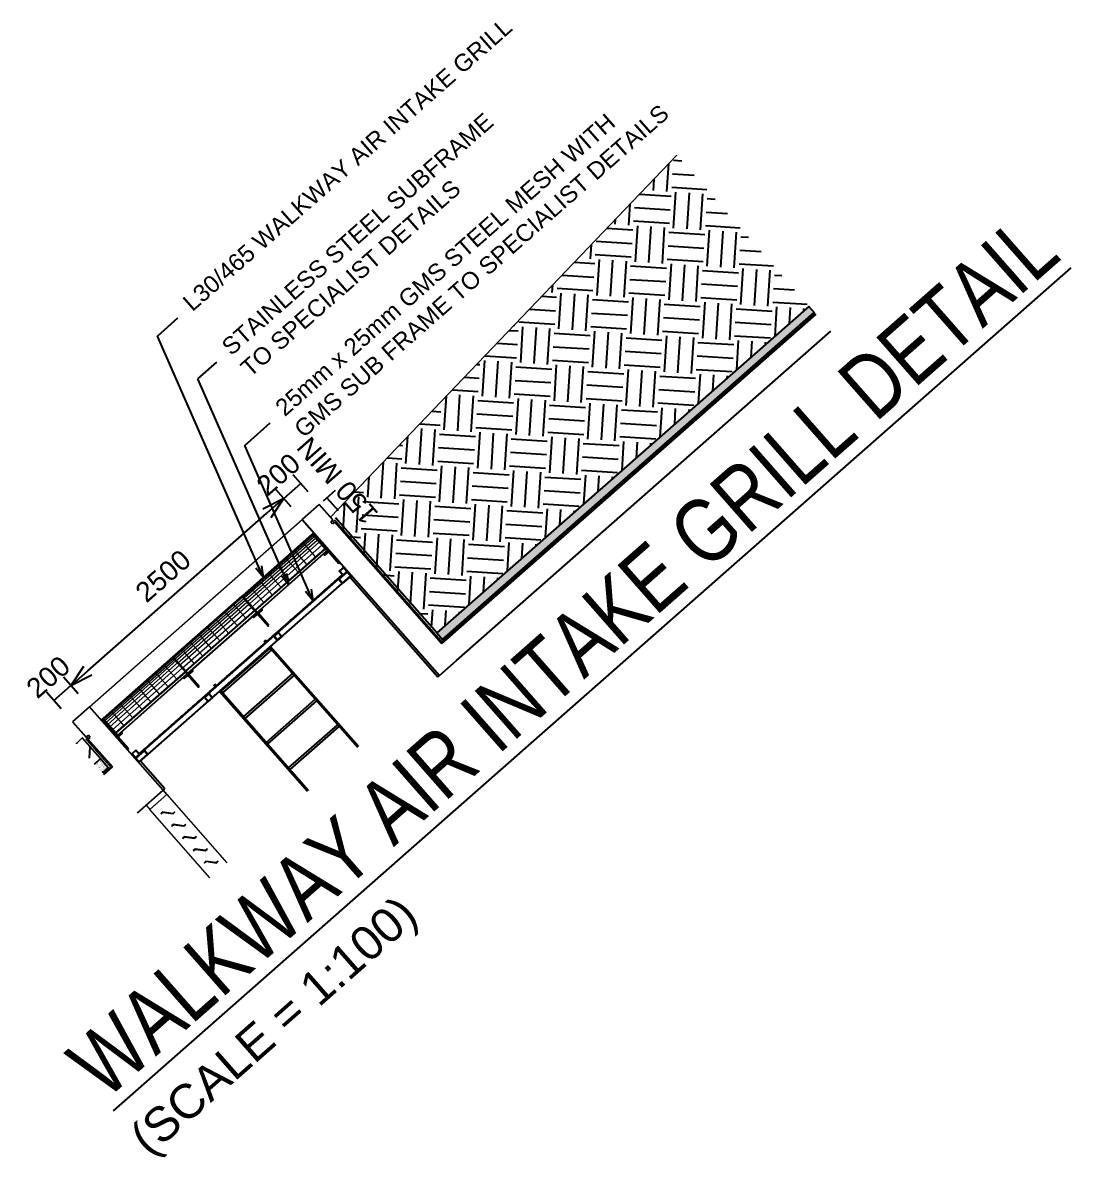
# Model space of a CAD drawing. Header units: millimetres. Extents: x 832728086 to 834530684, y 817551485 to 818349469.
# Drawn here: x 834502726 to 834511969, y 817830298 to 817840298 of the extents above; entities that cross this region are included whole.
import ezdxf

# ---------------------------------------------------------------- set-up
doc = ezdxf.new("R2010")
doc.units = ezdxf.units.MM
doc.header["$LTSCALE"] = 100
doc.linetypes.add('HIDDEN2', pattern=[4.7625, 3.175, -1.5875])
for name, color, linetype, lineweight in [('A-FLOR', 192, 'Continuous', 9), ('A-GLAZ', 151, 'Continuous', 9), ('DLN031__DIM 1-25 SCALE', 1, 'Continuous', 9), ('DLN318__Louvres', 2, 'Continuous', 9)]:
    doc.layers.add(name, color=color, linetype=linetype, lineweight=lineweight)
for name, color, linetype in [('DLN030_2', 1, 'Continuous'), ('DLN0401_', 7, 'Continuous'), ('DLN040__', 7, 'Continuous'), ('DLN060__', 7, 'Continuous'), ('DLN280__', 3, 'Continuous'), ('DLN290__', 3, 'Continuous'), ('DLN470__', 6, 'Continuous'), ('DLN980__', 1, 'Continuous'), ('METAL', 6, 'Continuous')]:
    doc.layers.add(name, color=color, linetype=linetype)
doc.styles.get("Standard").update_dxf_attribs({"font": 'swiss.ttf'})
doc.styles.add('Swis721tBT', font='swissl.ttf')
doc.dimstyles.new('INTDIM', dxfattribs={"dimtxt": 200, "dimasz": 125, "dimexe": 100, "dimexo": 150, "dimgap": 80, "dimtad": 1, "dimdec": 0, "dimzin": 9, "dimdsep": 46, "dimtxsty": 'Swis721tBT', "dimblk": 'OPEN30', "dimcen": -125, "dimclrd": 256, "dimclre": 256, "dimclrt": 2, "dimaunit": 1, "dimadec": 1, "dimazin": 0, "dimtfac": 0.444444, "dimtdec": 0, "dimtix": 1, "dimtmove": 2, "dimatfit": 3, "dimldrblk": 'OPEN30', "dimfxl": 0, "dimtolj": 1, "dimlwd": -1, "dimlwe": -1, "dimarcsym": 0})
doc.dimstyles.new('INTDIM350', dxfattribs={"dimtxt": 350, "dimasz": 200, "dimexe": 100, "dimexo": 150, "dimgap": 100, "dimtad": 1, "dimdec": 0, "dimzin": 9, "dimdsep": 46, "dimtxsty": 'Swis721tBT', "dimblk": 'OPEN30', "dimcen": -125, "dimclrd": 256, "dimclre": 256, "dimclrt": 2, "dimaunit": 1, "dimadec": 1, "dimazin": 0, "dimtfac": 0.444444, "dimtdec": 0, "dimtix": 1, "dimtmove": 2, "dimatfit": 3, "dimldrblk": 'OPEN30', "dimfxl": 0, "dimtolj": 1, "dimlwd": -1, "dimlwe": -1, "dimarcsym": 0})
pattern_1 = [(356.3502, (834495084.73, 817843834.88), (337.0675, 296.6446), [317.5, -317.5]), (356.3502, (834495092.3, 817843953.7), (337.0675, 296.6446), [317.5, -317.5]), (356.3502, (834495099.9, 817844072.53), (337.0675, 296.6446), [317.5, -317.5]), (86.3502, (834495142.02, 817844109.6), (-296.6446, 337.0675), [317.5, -317.5]), (86.3502, (834495260.85, 817844102.03), (-296.6446, 337.0675), [317.5, -317.5]), (86.3502, (834495379.67, 817844094.45), (-296.6446, 337.0675), [317.5, -317.5])]

# ---------------------------------------------------------------- blocks, each defined once
blk = doc.blocks.new('_Open30')
at = {"color": 0, "linetype": 'ByBlock', "lineweight": -2}
for p, q in [((-1, 0.268), (0, 0)), ((0, 0), (-1, -0.268)), ((0, 0), (-1, 0))]:
    blk.add_line(p, q, dxfattribs=at)
blk = doc.blocks.new('*D98')
at = {"layer": 'Defpoints', "color": 0}
for p in [(834503151, 817834455), (834503315, 817834269), (834503165, 817834137)]:
    blk.add_point(p, dxfattribs=at)
at = {"layer": 'DLN030_2', "linetype": 'Continuous'}
for p, q in [((834503216, 817834381), (834503085, 817834530)), ((834503001, 817834323), (834503151, 817834455)), ((834503066, 817834249), (834502935, 817834398))]:
    blk.add_line(p, q, dxfattribs=at)
at = {"layer": 'DLN030_2', "color": 2, "insert": (834502951, 817834531), "char_height": 175, "attachment_point": 5, "rotation": 41.3502, "style": 'Swis721tBT'}
blk.add_mtext('\\A1;200', dxfattribs=at)
blk = doc.blocks.new('*D96')
at = {"layer": 'Defpoints', "color": 0}
for p in [(834505027, 817836106), (834505191, 817835920), (834503314, 817834268)]:
    blk.add_point(p, dxfattribs=at)
at = {"layer": 'DLN030_2', "linetype": 'Continuous'}
for p, q in [((834505092, 817836032), (834504961, 817836181)), ((834503301, 817834586), (834504877, 817835974)), ((834503215, 817834381), (834503085, 817834529))]:
    blk.add_line(p, q, dxfattribs=at)
at = {"layer": 'DLN030_2', "xscale": 200, "yscale": 200, "zscale": 200}
for p, rotation in [((834505027, 817836106), 41.35019658700591), ((834503151, 817834454), 221.3501965870059)]:
    blk.add_blockref('_Open30', p, dxfattribs=dict(at, rotation=rotation))
at = {"layer": 'DLN030_2', "color": 2, "insert": (834503964, 817835422), "char_height": 175, "attachment_point": 5, "rotation": 41.3502, "style": 'Swis721tBT'}
blk.add_mtext('\\A1;2500', dxfattribs=at)
blk = doc.blocks.new('*D99')
at = {"layer": 'Defpoints', "color": 0}
for p in [(834505177, 817836237), (834505340, 817836051), (834505190, 817835919)]:
    blk.add_point(p, dxfattribs=at)
at = {"layer": 'DLN030_2', "linetype": 'Continuous'}
for p, q in [((834505027, 817836105), (834505177, 817836237)), ((834505241, 817836164), (834505111, 817836312)), ((834505091, 817836032), (834504961, 817836180))]:
    blk.add_line(p, q, dxfattribs=at)
at = {"layer": 'DLN030_2', "color": 2, "insert": (834504980, 817836317), "char_height": 175, "attachment_point": 5, "rotation": 41.3502, "style": 'Swis721tBT'}
blk.add_mtext('\\A1;200', dxfattribs=at)
blk = doc.blocks.new('*D97')
at = {"layer": 'Defpoints', "color": 0}
for p in [(834505265, 817835985), (834505439, 817835939), (834505507, 817835998)]:
    blk.add_point(p, dxfattribs=at)
at = {"layer": 'DLN030_2', "linetype": 'Continuous'}
for p, q in [((834505378, 817836084), (834505483, 817836177)), ((834505408, 817836111), (834505507, 817835998)), ((834505552, 817836038), (834505582, 817836064))]:
    blk.add_line(p, q, dxfattribs=at)
at = {"layer": 'DLN030_2', "color": 2, "insert": (834505501, 817836261), "char_height": 175, "attachment_point": 5, "rotation": 131.3502, "style": 'Swis721tBT'}
blk.add_mtext('\\A1;150 MIN', dxfattribs=at)

msp = doc.modelspace()

# ---------------------------------------------------------------- hatches: boundary and pattern name
at = {"layer": 'DLN060__'}
h = msp.add_hatch(dxfattribs=at)
h.set_pattern_fill('AR-SAND', color=8, scale=0.5, angle=45.32791882)
h.set_pattern_definition([(148.8502, (834495051.7, 817843872.419), (-22.500045, -9.654081), [0, -19.304, 0, -21.59, 0, -20.6375]), (118.8502, (834495051.7, 817843872.42), (-41.5644, 7.885054), [0, -10.414, 0, -17.399, 0, -6.6675]), (78.8502, (834495057.387, 817843857.87), (-14.465652, 36.80927), [0, -6.35, 0, -22.86, 0, -29.845]), (68.8502, (834495057.387, 817843857.87), (-24.28081, 31.499715), [0, -3.175, 0, -14.986, 0, -17.145])])
edge = h.paths.add_edge_path()
edge.add_line((834509709.4704, 817837736.4468), (834509656.9424, 817837796.7645))
edge.add_line((834509656.9424, 817837796.7645), (834506375.5023, 817834920.4829))
edge.add_line((834506375.5023, 817834920.4829), (834506427.5293, 817834861.3664))
edge.add_line((834506427.5293, 817834861.3664), (834509702.9132, 817837743.9763))
h = msp.add_hatch(dxfattribs=at)
h.set_pattern_fill('AR-SAND', color=8, scale=0.5, angle=45.32791882)
h.set_pattern_definition([(148.8502, (834495084.732, 817843834.884), (-22.500045, -9.65408), [0, -19.304, 0, -21.59, 0, -20.6375]), (118.8502, (834495084.732, 817843834.884), (-41.5644, 7.885054), [0, -10.414, 0, -17.399, 0, -6.6675]), (78.8502, (834495090.42, 817843820.335), (-14.46565, 36.80927), [0, -6.35, 0, -22.86, 0, -29.845]), (68.8502, (834495090.42, 817843820.335), (-24.28081, 31.499715), [0, -3.175, 0, -14.986, 0, -17.145])])
h.paths.add_polyline_path([(834503411.3005, 817833811.4059), (834503359.9225, 817833763.8301), (834503427.7849, 817833686.7204), (834503480.3328, 817833732.9666)])
at = {"layer": 'DLN280__'}
h = msp.add_hatch(dxfattribs=at)
h.set_pattern_fill('FP_6', color=256, angle=41.35019583, style=0, pattern_type=2)
h.set_pattern_definition([(41.35, (834502771.45, 817835513.57), (-268.33, 305.22), [0.009, -0.152, 0.009, -0.152, -0.86]), (41.35, (834502771.45, 817835513.57), (-268.33, 305.22), [-0.322, 0.009, -0.314, 0.009, -0.152, -0.376]), (41.35, (834502771.45, 817835513.57), (-268.33, 305.22), [-0.806, 0.009, -0.099, 0.009, -0.26]), (131.354196, (834502637.26678, 817835666.16262), (-795.9474707144, 904.1876403869), [58.072, -997.786, -6687.102]), (131.354196, (834502637.26678, 817835666.16262), (-795.9474707144, 904.1876403869), [-1055.858, 58.072, -997.786, -5631.244]), (131.354196, (834502637.26678, 817835666.16262), (-795.9474707144, 904.1876403869), [-2111.716, 58.072, -2053.644, -3519.527]), (131.354196, (834502637.26678, 817835666.16262), (-795.9474707144, 904.1876403869), [-4223.433, 58.072, -997.786, -2463.669]), (131.354196, (834502637.26678, 817835666.16262), (-795.9474707144, 904.1876403869), [-5279.291, 58.072, -645.833, -1759.764]), (131.354196, (834502637.26678, 817835666.16262), (-795.9474707144, 904.1876403869), [-5983.196, 58.072, -1701.691]), (311.3461958, (834502100.30294, 817836276.337736), (1064.2919702939, -1209.3961501233), [58.072, -997.786, -6687.102]), (311.3461958, (834502100.30294, 817836276.337736), (1064.2919702939, -1209.3961501233), [-1055.858, 58.072, -997.786, -5631.244]), (311.3461958, (834502100.30294, 817836276.337736), (1064.2919702939, -1209.3961501233), [-2111.716, 58.072, -2053.644, -3519.527]), (311.3461958, (834502100.30294, 817836276.337736), (1064.2919702939, -1209.3961501233), [-4223.433, 58.072, -997.786, -2463.669]), (311.3461958, (834502100.30294, 817836276.337736), (1064.2919702939, -1209.3961501233), [-5279.291, 58.072, -645.833, -1759.764]), (311.3461958, (834502100.30294, 817836276.337736), (1064.2919702939, -1209.3961501233), [-5983.196, 58.072, -1701.691])])
h.paths.add_polyline_path([(834503466.5159, 817833794.0759), (834503466.3968, 817833793.9711), (834503251.8016, 817834038.0487)], flags=0)
at = {"layer": 'DLN980__'}
h = msp.add_hatch(dxfattribs=at)
h.set_pattern_fill('EARTH', color=8, scale=50, angle=-69.67208118)
h.set_pattern_definition(pattern_1)
h.paths.add_polyline_path([(834506375.5023, 817834920.4829), (834505439.4326, 817835938.6976), (834508491.6453, 817839129.308), (834509656.9424, 817837796.7645)])
h = msp.add_hatch(dxfattribs=at)
h.set_pattern_fill('EARTH', color=8, scale=50, angle=-69.67208118)
h.set_pattern_definition(pattern_1)
h.paths.add_polyline_path([(834503249.2852, 817833995.4985), (834503249.3764, 817833995.3949), (834503199.7503, 817833945.8285), (834503359.9225, 817833763.8301), (834503411.3005, 817833811.4059)])

# ---------------------------------------------------------------- linework, layer by layer
at = {"layer": 'A-FLOR', "lineweight": 25}
for p, q in [((834509716.1264, 817837728.9626), (834506418.2087, 817834826.548)), ((834503466.5132, 817833794.0785), (834503516.0627, 817833737.7771))]:
    msp.add_line(p, q, dxfattribs=at)
at = {"layer": 'A-GLAZ', "color": 1}
for p, q in [((834505460.2479, 817835915.0462), (834505460.5747, 817835915.3338)), ((834503284.8319, 817834000.5171), (834503284.5051, 817834000.2295)), ((834503963.5006, 817833532.0961), (834503813.3634, 817833399.9641)), ((834503963.5006, 817833532.0961), (834503813.3634, 817833399.9641)), ((834503963.8273, 817833532.3836), (834503963.5006, 817833532.0961)), ((834503996.5335, 817833494.5618), (834503963.5006, 817833532.0961)), ((834503996.8603, 817833494.8494), (834503963.8273, 817833532.3836)), ((834503846.3964, 817833362.4299), (834503996.5335, 817833494.5618)), ((834503996.8553, 817833494.8449), (834504525.3906, 817832894.2877)), ((834503813.3634, 817833399.9641), (834503846.3964, 817833362.4299)), ((834504375.2535, 817832762.1558), (834503846.7181, 817833362.713)), ((834503959.3242, 817833342.8759), (834503942.9181, 817833328.4373)), ((834503942.9181, 817833328.4373), (834503946.2214, 817833324.6839)), ((834503946.2214, 817833324.6839), (834503960.8751, 817833337.5802)), ((834503959.3242, 817833342.8759), (834503959.646, 817833343.1591)), ((834504049.5792, 817833329.059), (834503959.3242, 817833342.8759)), ((834503959.646, 817833343.1591), (834504049.901, 817833329.3421)), ((834503960.8751, 817833337.5802), (834504051.1301, 817833323.7633)), ((834504064.2329, 817833341.9553), (834504049.5792, 817833329.059)), ((834504051.1301, 817833323.7633), (834504067.5362, 817833338.2019)), ((834504064.5546, 817833342.2385), (834504064.2329, 817833341.9553)), ((834504067.5362, 817833338.2019), (834504064.2329, 817833341.9553)), ((834504064.5546, 817833342.2385), (834504067.8579, 817833338.485)), ((834504067.8579, 817833338.485), (834504067.5362, 817833338.2019)), ((834504054.8839, 817833234.2946), (834504038.4778, 817833219.856)), ((834504041.7811, 817833216.1026), (834504056.4348, 817833228.9989)), ((834504054.8839, 817833234.2946), (834504055.2056, 817833234.5777)), ((834504145.1389, 817833220.4777), (834504054.8839, 817833234.2946)), ((834504055.2056, 817833234.5777), (834504145.4606, 817833220.7608)), ((834504056.4348, 817833228.9989), (834504146.6898, 817833215.182)), ((834504159.7926, 817833233.374), (834504145.1389, 817833220.4777)), ((834504146.6898, 817833215.182), (834504163.0959, 817833229.6206)), ((834504160.1143, 817833233.6571), (834504159.7926, 817833233.374)), ((834504163.0959, 817833229.6206), (834504159.7926, 817833233.374)), ((834504160.1143, 817833233.6571), (834504163.4176, 817833229.9037)), ((834504163.4176, 817833229.9037), (834504163.0959, 817833229.6206)), ((834504038.4778, 817833219.856), (834504041.7811, 817833216.1026)), ((834504150.4436, 817833125.7133), (834504134.0375, 817833111.2747)), ((834504134.0375, 817833111.2747), (834504137.3408, 817833107.5213)), ((834504137.3408, 817833107.5213), (834504151.9945, 817833120.4176)), ((834504150.4436, 817833125.7133), (834504150.7653, 817833125.9964)), ((834504240.6986, 817833111.8963), (834504150.4436, 817833125.7133)), ((834504150.7653, 817833125.9964), (834504241.0203, 817833112.1795)), ((834504151.9945, 817833120.4176), (834504242.2495, 817833106.6007)), ((834504255.3523, 817833124.7927), (834504240.6986, 817833111.8963)), ((834504242.2495, 817833106.6007), (834504258.6556, 817833121.0392)), ((834504255.674, 817833125.0758), (834504255.3523, 817833124.7927)), ((834504258.6556, 817833121.0392), (834504255.3523, 817833124.7927)), ((834504255.674, 817833125.0758), (834504258.9773, 817833121.3224)), ((834504258.9773, 817833121.3224), (834504258.6556, 817833121.0392)), ((834504246.0033, 817833017.132), (834504229.5972, 817833002.6934)), ((834504229.5972, 817833002.6934), (834504232.9005, 817832998.94)), ((834504232.9005, 817832998.94), (834504247.5542, 817833011.8363)), ((834504246.0033, 817833017.132), (834504246.325, 817833017.4151)), ((834504336.2583, 817833003.315), (834504246.0033, 817833017.132)), ((834504246.325, 817833017.4151), (834504336.58, 817833003.5982)), ((834504247.5542, 817833011.8363), (834504337.8092, 817832998.0194)), ((834504350.912, 817833016.2114), (834504336.2583, 817833003.315)), ((834504337.8092, 817832998.0194), (834504354.2153, 817833012.4579)), ((834504351.2337, 817833016.4945), (834504350.912, 817833016.2114)), ((834504354.2153, 817833012.4579), (834504350.912, 817833016.2114)), ((834504351.2337, 817833016.4945), (834504354.537, 817833012.7411)), ((834504354.537, 817833012.7411), (834504354.2153, 817833012.4579)), ((834504341.563, 817832908.5507), (834504325.1569, 817832894.1121)), ((834504325.1569, 817832894.1121), (834504328.4602, 817832890.3587)), ((834504328.4602, 817832890.3587), (834504343.1139, 817832903.255)), ((834504341.563, 817832908.5507), (834504341.8847, 817832908.8338)), ((834504431.818, 817832894.7337), (834504341.563, 817832908.5507)), ((834504341.8847, 817832908.8338), (834504432.1397, 817832895.0169)), ((834504343.1139, 817832903.255), (834504433.3689, 817832889.438)), ((834504446.4716, 817832907.63), (834504431.818, 817832894.7337)), ((834504433.3689, 817832889.438), (834504449.7749, 817832903.8766)), ((834504446.7934, 817832907.9132), (834504446.4716, 817832907.63)), ((834504449.7749, 817832903.8766), (834504446.4716, 817832907.63)), ((834504446.7934, 817832907.9132), (834504450.0967, 817832904.1598)), ((834504450.0967, 817832904.1598), (834504449.7749, 817832903.8766))]:
    msp.add_line(p, q, dxfattribs=at)
at = {"layer": 'DLN031__DIM 1-25 SCALE'}
for p, q in [((834503315.068, 817834268.8886), (834505190.1982, 817835919.1666)), ((834504672.5981, 817835241.1123), (834505285.5495, 817835780.5499)), ((834504682.2228, 817835230.1765), (834505295.1742, 817835769.6141)), ((834504694.6155, 817835216.0951), (834505307.5669, 817835755.5327)), ((834504710.0375, 817835198.5715), (834505322.9889, 817835738.0091)), ((834504727.1115, 817835179.1709), (834505340.0629, 817835718.6085)), ((834504750.5195, 817835152.5732), (834505363.4709, 817835692.0108)), ((834505118.5402, 817835648.9543), (834505231.3157, 817835520.8114)), ((834505194.5473, 817835715.8468), (834505307.3228, 817835587.7039)), ((834505042.5325, 817835582.0624), (834505155.3087, 817835453.9188)), ((834505323.8232, 817835568.9551), (834505323.8414, 817835568.9344)), ((834504890.5177, 817835448.278), (834505003.2946, 817835320.1336)), ((834504966.5251, 817835515.1702), (834505079.3016, 817835387.0262)), ((834505171.8083, 817835435.1708), (834505171.8266, 817835435.15)), ((834505247.8157, 817835502.0629), (834505247.8343, 817835502.0419)), ((834504814.5103, 817835381.3858), (834504927.2875, 817835253.241)), ((834505095.8008, 817835368.2786), (834505095.8192, 817835368.2578)), ((834504051.8773, 817834694.8369), (834504664.8287, 817835234.2746)), ((834504738.5029, 817835314.4936), (834504851.2805, 817835186.3484)), ((834504943.786, 817835234.4944), (834504943.8044, 817835234.4734)), ((834505019.7934, 817835301.3865), (834505019.8118, 817835301.3656)), ((834504061.5019, 817834683.9011), (834504674.4533, 817835223.3387)), ((834504073.8946, 817834669.8198), (834504686.846, 817835209.2574)), ((834504089.3166, 817834652.2962), (834504702.2681, 817835191.7338)), ((834504106.3907, 817834632.8955), (834504719.3421, 817835172.3332)), ((834504129.7986, 817834606.2979), (834504742.75, 817835145.7355)), ((834504581.1938, 817835176.0499), (834504693.9712, 817835047.9045)), ((834504867.7785, 817835167.6022), (834504867.797, 817835167.5812)), ((834504429.179, 817835042.2655), (834504541.9557, 817834914.1209)), ((834504505.1864, 817835109.1577), (834504617.9634, 817834981.0127)), ((834504710.4692, 817835029.1583), (834504710.4877, 817835029.1373)), ((834504353.1716, 817834975.3733), (834504465.9479, 817834847.2291)), ((834504634.4619, 817834962.266), (834504634.4803, 817834962.2451)), ((834504201.1571, 817834841.5885), (834504313.9325, 817834713.4455)), ((834504277.1642, 817834908.4811), (834504389.9402, 817834780.3373)), ((834504482.4472, 817834828.4815), (834504482.4655, 817834828.4607)), ((834504558.4545, 817834895.3738), (834504558.4729, 817834895.3529)), ((834504862.1873, 817834855.5029), (834504853.1791, 817834847.575)), ((834504125.1494, 817834774.6967), (834504237.9247, 817834646.5536)), ((834504406.4399, 817834761.5892), (834504406.4581, 817834761.5685)), ((834503433.911, 817834166.393), (834504046.8624, 817834705.8306)), ((834503441.5367, 817834157.7286), (834504054.4881, 817834697.1663)), ((834503451.1613, 817834146.7928), (834504064.1128, 817834686.2305)), ((834503463.554, 817834132.7115), (834504076.5054, 817834672.1491)), ((834503478.9761, 817834115.1879), (834504091.9275, 817834654.6255)), ((834503496.0501, 817834095.7873), (834504109.0015, 817834635.2249)), ((834503970.8532, 817834638.9416), (834504083.6306, 817834510.7962)), ((834504254.4252, 817834627.8047), (834504254.4433, 817834627.7841)), ((834504330.4325, 817834694.697), (834504330.451, 817834694.6759)), ((834503519.458, 817834069.1896), (834504132.4094, 817834608.6272)), ((834503894.8458, 817834572.0494), (834504007.6229, 817834443.9044)), ((834503742.831, 817834438.265), (834503855.6074, 817834310.1208)), ((834503818.8384, 817834505.1572), (834503931.6151, 817834377.0126)), ((834504420.7841, 817834467.0352), (834504411.7759, 817834459.1073)), ((834503666.8236, 817834371.3728), (834503779.599, 817834243.2285)), ((834503948.1316, 817834358.2454), (834503948.1323, 817834358.2446)), ((834503504.6744, 817834228.6694), (834503617.4498, 817834100.5264)), ((834503583.3097, 817834297.8736), (834503696.085, 817834169.7306)), ((834503872.1239, 817834291.3536), (834503872.1249, 817834291.3524))]:
    msp.add_line(p, q, dxfattribs=at)
for points in [[(834505439.4326, 817835938.6976), (834508491.6453, 817839129.308)], [(834505401.9355, 817835671.0084), (834505289.16, 817835799.1514), (834505281.6531, 817835792.5449), (834505394.4286, 817835664.4018)], [(834503541.8076, 817834033.9563), (834503429.0322, 817834162.0994), (834503421.5253, 817834155.4928), (834503534.3008, 817834027.3497)], [(834503199.7503, 817833945.8285), (834503249.2852, 817833995.4985)]]:
    msp.add_lwpolyline(points, dxfattribs=at)
at = {"layer": 'DLN280__'}
for p, q in [((834506418.2087, 817834826.548), (834509716.1264, 817837728.9626)), ((834506550.3475, 817834676.4014), (834509848.2652, 817837578.8161)), ((834505340.3337, 817836051.3004), (834505190.1982, 817835919.1666)), ((834505460.2544, 817835915.0385), (834505340.3337, 817836051.3004)), ((834505190.1982, 817835919.1666), (834506400.2185, 817834544.2606)), ((834505460.2544, 817835915.0385), (834505441.4873, 817835898.522)), ((834505458.0038, 817835879.7549), (834505441.4874, 817835898.5219)), ((834505476.7709, 817835896.2714), (834505458.0038, 817835879.7549)), ((834505460.2546, 817835915.0386), (834505460.2479, 817835915.0462)), ((834506418.2087, 817834826.548), (834505476.7709, 817835896.2714)), ((834506400.2183, 817834544.2604), (834506550.3555, 817834676.3923)), ((834503315.068, 817834268.8886), (834503164.9302, 817834136.7574)), ((834503963.5006, 817833532.0961), (834503315.068, 817834268.8886)), ((834503164.9302, 817834136.7574), (834503284.8319, 817834000.5171)), ((834503284.8385, 817834000.5095), (834503284.8319, 817834000.5171)), ((834503284.8387, 817834000.5097), (834503303.6058, 817834017.0262)), ((834503301.355, 817833981.7424), (834503516.0666, 817833737.7727)), ((834503516.0627, 817833737.7771), (834503301.355, 817833981.7424)), ((834503301.3552, 817833981.7425), (834503320.1223, 817833998.259)), ((834503499.5487, 817833756.5414), (834503301.3552, 817833981.7425)), ((834503320.1223, 817833998.259), (834503303.6059, 817834017.0261)), ((834503440.998, 817833671.7067), (834503516.0666, 817833737.7727)), ((834503499.5487, 817833756.5414), (834503516.0652, 817833737.7743)), ((834503738.2949, 817833333.8982), (834503963.8349, 817833532.3903))]:
    msp.add_line(p, q, dxfattribs=at)
at = {"layer": 'DLN290__', "color": 2}
for p, q in [((834505542.2573, 817835431.3422), (834503754.1945, 817833857.7136)), ((834503757.4978, 817833853.9602), (834505545.5606, 817835427.5887))]:
    msp.add_line(p, q, dxfattribs=at)
at = {"layer": 'DLN290__', "color": 1}
for points in [[(834504775.2732, 817835119.4556), (834504662.4984, 817835247.5992), (834505277.9186, 817835789.2207), (834505390.6935, 817835661.0771), (834504775.2732, 817835119.4556)], [(834504769.9791, 817835114.7965), (834504657.203, 817835242.9389), (834504050.6325, 817834709.1171), (834504163.4086, 817834580.9746), (834504769.9791, 817835114.7965)], [(834504159.6385, 817834577.6882), (834504046.8624, 817834705.8306), (834503433.911, 817834166.393), (834503546.6871, 817834038.2506), (834504159.6385, 817834577.6882)]]:
    msp.add_lwpolyline(points, dxfattribs=at)
at = {"layer": 'DLN290__', "color": 2}
for points in [[(834505407.1949, 817835642.3283), (834505390.6778, 817835661.0949), (834504775.2538, 817835119.4766), (834504791.771, 817835100.71), (834505407.1949, 817835642.3283)], [(834504179.9081, 817834562.224), (834504163.3922, 817834580.9917), (834504771.5014, 817835116.1742), (834504788.0173, 817835097.4065), (834504179.9081, 817834562.224)], [(834504977.53, 817834923.6936), (834504939.9959, 817834890.6604), (834504973.0211, 817834853.1361), (834505010.5552, 817834886.1693), (834504977.53, 817834923.6936)], [(834504176.1549, 817834558.9209), (834504159.6378, 817834577.6875), (834503546.6864, 817834038.2499), (834503563.2035, 817834019.4834), (834504176.1549, 817834558.9209)], [(834504365.6662, 817834385.2104), (834504328.1321, 817834352.1773), (834504361.1581, 817834314.6508), (834504398.6922, 817834347.684), (834504365.6662, 817834385.2104)]]:
    msp.add_lwpolyline(points, dxfattribs=at)
at = {"layer": 'DLN290__'}
for points in [[(834505513.3464, 817835529.2795), (834505420.854, 817835634.3755), (834505387.0732, 817835604.6458), (834505380.4666, 817835612.1527), (834505414.2474, 817835641.8824), (834505394.4284, 817835664.4021), (834505401.9352, 817835671.0087), (834505421.7543, 817835648.489), (834505421.7543, 817835648.489), (834505428.3609, 817835640.9821), (834505428.3609, 817835640.9821), (834505520.8532, 817835535.8861), (834505513.3464, 817835529.2795)], [(834504896.0451, 817834986.0106), (834504803.5528, 817835091.1066), (834504837.3336, 817835120.8362), (834504830.727, 817835128.3431), (834504794.6941, 817835096.6314), (834504784.7842, 817835107.8917), (834504781.7815, 817835105.2491), (834504791.6914, 817835093.9888), (834504755.6584, 817835062.2771), (834504762.265, 817835054.7703), (834504796.0459, 817835084.5), (834504888.5382, 817834979.404), (834504896.0451, 817834986.0106)], [(834504284.1833, 817834447.5239), (834504191.6909, 817834552.6199), (834504225.4718, 817834582.3496), (834504218.8652, 817834589.8564), (834504182.8323, 817834558.1448), (834504172.9224, 817834569.4051), (834504169.9196, 817834566.7624), (834504179.8295, 817834555.5022), (834504143.7966, 817834523.7905), (834504150.4032, 817834516.2836), (834504184.1841, 817834546.0133), (834504276.6764, 817834440.9173), (834504284.1833, 817834447.5239)], [(834503660.7253, 817833898.8342), (834503568.2329, 817834003.9302), (834503602.0138, 817834033.6598), (834503595.4072, 817834041.1667), (834503561.6263, 817834011.437), (834503541.8077, 817834033.9563), (834503534.3008, 817834027.3497), (834503554.1195, 817834004.8304), (834503554.1195, 817834004.8304), (834503560.7261, 817833997.3236), (834503560.7261, 817833997.3236), (834503653.2184, 817833892.2276), (834503660.7253, 817833898.8342)]]:
    msp.add_lwpolyline(points, dxfattribs=at)
at = {"layer": 'DLN290__', "color": 2}
for points in [[(834505427.7661, 817835323.936), (834505446.5332, 817835340.4526), (834505443.2299, 817835344.206), (834505424.4628, 817835327.6894)], [(834505465.3003, 817835356.9692), (834505484.0673, 817835373.4858), (834505480.764, 817835377.2392), (834505461.9969, 817835360.7226)], [(834505502.8344, 817835390.0024), (834505517.848, 817835403.2157), (834505514.5447, 817835406.9691), (834505499.531, 817835393.7558)], [(834505315.1638, 817835224.8365), (834505333.9309, 817835241.3531), (834505330.6276, 817835245.1065), (834505311.8605, 817835228.5899)], [(834505352.6979, 817835257.8697), (834505371.465, 817835274.3862), (834505368.1617, 817835278.1397), (834505349.3946, 817835261.6231)], [(834505390.232, 817835290.9028), (834505408.9991, 817835307.4194), (834505405.6958, 817835311.1728), (834505386.9287, 817835294.6562)], [(834505202.5615, 817835125.737), (834505221.3285, 817835142.2535), (834505218.0252, 817835146.007), (834505199.2582, 817835129.4904)], [(834505202.5615, 817835125.737), (834505221.3285, 817835142.2535), (834505218.0252, 817835146.007), (834505199.2582, 817835129.4904)], [(834505240.0956, 817835158.7701), (834505258.8627, 817835175.2867), (834505255.5593, 817835179.0401), (834505236.7923, 817835162.5235)], [(834505240.0956, 817835158.7701), (834505258.8627, 817835175.2867), (834505255.5593, 817835179.0401), (834505236.7923, 817835162.5235)], [(834505277.6297, 817835191.8033), (834505296.3968, 817835208.3199), (834505293.0934, 817835212.0733), (834505274.3264, 817835195.5567)], [(834505277.6297, 817835191.8033), (834505296.3968, 817835208.3199), (834505293.0934, 817835212.0733), (834505274.3264, 817835195.5567)], [(834505089.9592, 817835026.6374), (834505108.7262, 817835043.154), (834505105.4229, 817835046.9074), (834505086.6558, 817835030.3908)], [(834505089.9592, 817835026.6374), (834505108.7262, 817835043.154), (834505105.4229, 817835046.9074), (834505086.6558, 817835030.3908)], [(834505089.9592, 817835026.6374), (834505108.7262, 817835043.154), (834505105.4229, 817835046.9074), (834505086.6558, 817835030.3908)], [(834505089.9592, 817835026.6374), (834505108.7262, 817835043.154), (834505105.4229, 817835046.9074), (834505086.6558, 817835030.3908)], [(834505127.4933, 817835059.6706), (834505146.2603, 817835076.1872), (834505142.957, 817835079.9406), (834505124.1899, 817835063.424)], [(834505127.4933, 817835059.6706), (834505146.2603, 817835076.1872), (834505142.957, 817835079.9406), (834505124.1899, 817835063.424)], [(834505165.0274, 817835092.7038), (834505183.7944, 817835109.2204), (834505180.4911, 817835112.9738), (834505161.7241, 817835096.4572)], [(834504977.3568, 817834927.5379), (834504996.1239, 817834944.0545), (834504992.8206, 817834947.8079), (834504974.0535, 817834931.2913)], [(834504977.3568, 817834927.5379), (834504996.1239, 817834944.0545), (834504992.8206, 817834947.8079), (834504974.0535, 817834931.2913)], [(834505014.8909, 817834960.5711), (834505033.658, 817834977.0877), (834505030.3547, 817834980.8411), (834505011.5876, 817834964.3245)], [(834505014.8909, 817834960.5711), (834505033.658, 817834977.0877), (834505030.3547, 817834980.8411), (834505011.5876, 817834964.3245)], [(834505052.425, 817834993.6043), (834505071.1921, 817835010.1208), (834505067.8888, 817835013.8743), (834505049.1217, 817834997.3577)], [(834505052.425, 817834993.6043), (834505071.1921, 817835010.1208), (834505067.8888, 817835013.8743), (834505049.1217, 817834997.3577)], [(834505052.425, 817834993.6043), (834505071.1921, 817835010.1208), (834505067.8888, 817835013.8743), (834505049.1217, 817834997.3577)], [(834505052.425, 817834993.6043), (834505071.1921, 817835010.1208), (834505067.8888, 817835013.8743), (834505049.1217, 817834997.3577)], [(834504864.7545, 817834828.4384), (834504883.5215, 817834844.955), (834504880.2182, 817834848.7084), (834504861.4512, 817834832.1918)], [(834504864.7545, 817834828.4384), (834504883.5215, 817834844.955), (834504880.2182, 817834848.7084), (834504861.4512, 817834832.1918)], [(834504902.2886, 817834861.4716), (834504921.0557, 817834877.9882), (834504917.7523, 817834881.7416), (834504898.9853, 817834865.225)], [(834504902.2886, 817834861.4716), (834504921.0557, 817834877.9882), (834504917.7523, 817834881.7416), (834504898.9853, 817834865.225)], [(834504939.8227, 817834894.5047), (834504958.5898, 817834911.0213), (834504955.2865, 817834914.7747), (834504936.5194, 817834898.2582)], [(834504939.8227, 817834894.5047), (834504958.5898, 817834911.0213), (834504955.2865, 817834914.7747), (834504936.5194, 817834898.2582)], [(834504977.26, 817834919.4596), (834504944.23, 817834890.3904), (834504973.2912, 817834857.3701), (834505006.3212, 817834886.4393)], [(834504752.1522, 817834729.3389), (834504770.9192, 817834745.8555), (834504767.6159, 817834749.6089), (834504748.8488, 817834733.0923)], [(834504752.1522, 817834729.3389), (834504770.9192, 817834745.8555), (834504767.6159, 817834749.6089), (834504748.8488, 817834733.0923)], [(834504789.6863, 817834762.372), (834504808.4533, 817834778.8886), (834504805.15, 817834782.642), (834504786.383, 817834766.1255)], [(834504789.6863, 817834762.372), (834504808.4533, 817834778.8886), (834504805.15, 817834782.642), (834504786.383, 817834766.1255)], [(834504827.2204, 817834795.4052), (834504845.9874, 817834811.9218), (834504842.6841, 817834815.6752), (834504823.9171, 817834799.1586)], [(834504827.2204, 817834795.4052), (834504845.9874, 817834811.9218), (834504842.6841, 817834815.6752), (834504823.9171, 817834799.1586)], [(834504639.5498, 817834630.2393), (834504658.3169, 817834646.7559), (834504655.0136, 817834650.5093), (834504636.2465, 817834633.9928)], [(834504639.5498, 817834630.2393), (834504658.3169, 817834646.7559), (834504655.0136, 817834650.5093), (834504636.2465, 817834633.9928)], [(834504677.0839, 817834663.2725), (834504695.851, 817834679.7891), (834504692.5477, 817834683.5425), (834504673.7806, 817834667.0259)], [(834504677.0839, 817834663.2725), (834504695.851, 817834679.7891), (834504692.5477, 817834683.5425), (834504673.7806, 817834667.0259)], [(834504714.6181, 817834696.3057), (834504733.3851, 817834712.8223), (834504730.0818, 817834716.5757), (834504711.3147, 817834700.0591)], [(834504526.9475, 817834531.1398), (834504545.7146, 817834547.6564), (834504542.4112, 817834551.4098), (834504523.6442, 817834534.8932)], [(834504564.4816, 817834564.173), (834504583.2487, 817834580.6896), (834504579.9454, 817834584.443), (834504561.1783, 817834567.9264)], [(834504564.4816, 817834564.173), (834504583.2487, 817834580.6896), (834504579.9454, 817834584.443), (834504561.1783, 817834567.9264)], [(834504602.0157, 817834597.2062), (834504620.7828, 817834613.7228), (834504617.4795, 817834617.4762), (834504598.7124, 817834600.9596)], [(834504602.0157, 817834597.2062), (834504620.7828, 817834613.7228), (834504617.4795, 817834617.4762), (834504598.7124, 817834600.9596)], [(834504414.3452, 817834432.0403), (834504433.1122, 817834448.5569), (834504429.8089, 817834452.3103), (834504411.0419, 817834435.7937)], [(834504414.3452, 817834432.0403), (834504433.1122, 817834448.5569), (834504429.8089, 817834452.3103), (834504411.0419, 817834435.7937)], [(834504451.8793, 817834465.0735), (834504470.6463, 817834481.5901), (834504467.343, 817834485.3435), (834504448.576, 817834468.8269)], [(834504451.8793, 817834465.0735), (834504470.6463, 817834481.5901), (834504467.343, 817834485.3435), (834504448.576, 817834468.8269)], [(834504489.4134, 817834498.1067), (834504508.1804, 817834514.6232), (834504504.8771, 817834518.3767), (834504486.1101, 817834501.8601)], [(834504489.4134, 817834498.1067), (834504508.1804, 817834514.6232), (834504504.8771, 817834518.3767), (834504486.1101, 817834501.8601)], [(834504301.7428, 817834332.9408), (834504320.5099, 817834349.4574), (834504317.2066, 817834353.2108), (834504298.4395, 817834336.6942)], [(834504301.7428, 817834332.9408), (834504320.5099, 817834349.4574), (834504317.2066, 817834353.2108), (834504298.4395, 817834336.6942)], [(834504365.3961, 817834380.9764), (834504332.3661, 817834351.9072), (834504361.4281, 817834318.8849), (834504394.4581, 817834347.9541)], [(834504339.277, 817834365.974), (834504358.044, 817834382.4905), (834504354.7407, 817834386.244), (834504335.9736, 817834369.7274)], [(834504376.8111, 817834399.0071), (834504395.5781, 817834415.5237), (834504392.2748, 817834419.2771), (834504373.5077, 817834402.7605)], [(834504376.8111, 817834399.0071), (834504395.5781, 817834415.5237), (834504392.2748, 817834419.2771), (834504373.5077, 817834402.7605)], [(834504189.1405, 817834233.8413), (834504207.9076, 817834250.3579), (834504204.6042, 817834254.1113), (834504185.8372, 817834237.5947)], [(834504226.6746, 817834266.8744), (834504245.4417, 817834283.391), (834504242.1384, 817834287.1444), (834504223.3713, 817834270.6278)], [(834504226.6746, 817834266.8744), (834504245.4417, 817834283.391), (834504242.1384, 817834287.1444), (834504223.3713, 817834270.6278)], [(834504264.2087, 817834299.9076), (834504282.9758, 817834316.4242), (834504279.6725, 817834320.1776), (834504260.9054, 817834303.661)], [(834504264.2087, 817834299.9076), (834504282.9758, 817834316.4242), (834504279.6725, 817834320.1776), (834504260.9054, 817834303.661)], [(834504076.5382, 817834134.7417), (834504095.3052, 817834151.2583), (834504092.0019, 817834155.0117), (834504073.2349, 817834138.4952)], [(834504076.5382, 817834134.7417), (834504095.3052, 817834151.2583), (834504092.0019, 817834155.0117), (834504073.2349, 817834138.4952)], [(834504076.5382, 817834134.7417), (834504095.3052, 817834151.2583), (834504092.0019, 817834155.0117), (834504073.2349, 817834138.4952)], [(834504076.5382, 817834134.7417), (834504095.3052, 817834151.2583), (834504092.0019, 817834155.0117), (834504073.2349, 817834138.4952)], [(834504114.0723, 817834167.7749), (834504132.8393, 817834184.2915), (834504129.536, 817834188.0449), (834504110.769, 817834171.5283)], [(834504114.0723, 817834167.7749), (834504132.8393, 817834184.2915), (834504129.536, 817834188.0449), (834504110.769, 817834171.5283)], [(834504114.0723, 817834167.7749), (834504132.8393, 817834184.2915), (834504129.536, 817834188.0449), (834504110.769, 817834171.5283)], [(834504114.0723, 817834167.7749), (834504132.8393, 817834184.2915), (834504129.536, 817834188.0449), (834504110.769, 817834171.5283)], [(834504151.6064, 817834200.8081), (834504170.3735, 817834217.3247), (834504167.0701, 817834221.0781), (834504148.3031, 817834204.5615)], [(834504151.6064, 817834200.8081), (834504170.3735, 817834217.3247), (834504167.0701, 817834221.0781), (834504148.3031, 817834204.5615)], [(834503963.9359, 817834035.6422), (834503982.7029, 817834052.1588), (834503979.3996, 817834055.9122), (834503960.6325, 817834039.3956)], [(834503963.9359, 817834035.6422), (834503982.7029, 817834052.1588), (834503979.3996, 817834055.9122), (834503960.6325, 817834039.3956)], [(834504001.47, 817834068.6754), (834504020.237, 817834085.192), (834504016.9337, 817834088.9454), (834503998.1666, 817834072.4288)], [(834504001.47, 817834068.6754), (834504020.237, 817834085.192), (834504016.9337, 817834088.9454), (834503998.1666, 817834072.4288)], [(834504039.0041, 817834101.7086), (834504057.7711, 817834118.2252), (834504054.4678, 817834121.9786), (834504035.7008, 817834105.462)], [(834504039.0041, 817834101.7086), (834504057.7711, 817834118.2252), (834504054.4678, 817834121.9786), (834504035.7008, 817834105.462)], [(834503926.4017, 817834002.609), (834503945.1688, 817834019.1256), (834503941.8655, 817834022.879), (834503923.0984, 817834006.3625)], [(834503926.4017, 817834002.609), (834503945.1688, 817834019.1256), (834503941.8655, 817834022.879), (834503923.0984, 817834006.3625)]]:
    msp.add_lwpolyline(points, close=True, dxfattribs=at)
at = {"layer": 'DLN318__Louvres', "color": 1}
for p, q in [((834505460.5747, 817835915.3338), (834505460.2479, 817835915.0462)), ((834503284.5051, 817834000.2295), (834503284.8319, 817834000.5171)), ((834503813.3634, 817833399.9641), (834503963.5006, 817833532.0961)), ((834503963.5006, 817833532.0961), (834503963.8273, 817833532.3836)), ((834503963.8273, 817833532.3836), (834503996.8603, 817833494.8494))]:
    msp.add_line(p, q, dxfattribs=at)
at = {"layer": 'DLN470__', "linetype": 'Continuous'}
for p, q in [((834506375.5023, 817834920.4829), (834505482.775, 817835934.8583)), ((834505609.0886, 817835412.9226), (834506385.2048, 817834531.0474)), ((834506385.2048, 817834531.0474), (834506400.2185, 817834544.2606)), ((834503411.3005, 817833811.4059), (834503249.2852, 817833995.4985)), ((834503978.5143, 817833545.3093), (834503763.9741, 817833789.0842)), ((834503963.8349, 817833532.3903), (834503978.5143, 817833545.3093))]:
    msp.add_line(p, q, dxfattribs=at)
at = {"layer": 'DLN470__', "linetype": 'HIDDEN2', "const_width": 10}
for points in [[(834505459.1291, 817835897.3967), (834505478.0395, 817835914.0394), (834506421.1303, 817834842.4403), (834509709.5095, 817837736.4812)], [(834503302.4805, 817833999.3844), (834503283.5699, 817833982.7418), (834503499.9347, 817833736.8911), (834503434.3942, 817833679.2105)]]:
    msp.add_lwpolyline(points, dxfattribs=at)
at = {"layer": 'DLN470__', "linetype": 'Continuous'}
for points in [[(834509709.4704, 817837736.4468), (834509656.9424, 817837796.7645), (834506375.5023, 817834920.4829), (834506427.5293, 817834861.3664), (834509702.9132, 817837743.9763)], [(834503359.9225, 817833763.8301), (834503411.3005, 817833811.4059), (834503480.3328, 817833732.9666), (834503427.7849, 817833686.7204)]]:
    msp.add_lwpolyline(points, dxfattribs=at)
at = {"layer": 'METAL', "color": 2}
for p, q in [((834505582.0397, 817835466.3619), (834505585.343, 817835462.6085)), ((834505549.7946, 817835427.3186), (834505510.0081, 817835392.3039)), ((834503709.1938, 817833840.5207), (834503698.1045, 817833830.7611)), ((834503757.2278, 817833849.7261), (834503797.0139, 817833884.7413)), ((834503714.404, 817833822.7031), (834503717.7073, 817833818.9497)), ((834503738.9839, 817833802.1306), (834503727.8946, 817833792.371))]:
    msp.add_line(p, q, dxfattribs=at)
at = {"layer": 'METAL', "color": 1}
for p, q in [((834503797.0146, 817833884.7419), (834505510.0078, 817835392.3036)), ((834503830.0341, 817833847.2225), (834505543.0273, 817835354.7843)), ((834504869.7089, 817834828.7928), (834504853.1791, 817834847.575)), ((834504878.7171, 817834836.7207), (834504862.1873, 817834855.5029)), ((834504475.5165, 817834404.8446), (834504907.9114, 817834785.3845)), ((834504488.7297, 817834389.8309), (834504921.1246, 817834770.3708)), ((834505678.8371, 817833909.4071), (834504902.7286, 817834791.2736)), ((834505687.8454, 817833917.335), (834504911.7368, 817834799.2015)), ((834504673.7144, 817834179.6389), (834505106.1093, 817834560.1788)), ((834504686.9276, 817834164.6252), (834505119.3225, 817834545.1651)), ((834504428.3056, 817834440.325), (834504411.7759, 817834459.1073)), ((834504437.3139, 817834448.2529), (834504420.7841, 817834467.0352)), ((834505237.434, 817833520.9393), (834504461.3253, 817834402.8059)), ((834505246.4422, 817833528.8672), (834504470.3336, 817834410.7338)), ((834504871.9122, 817833954.4332), (834505304.3072, 817834334.9731)), ((834504885.1254, 817833939.4195), (834505317.5204, 817834319.9594)), ((834505070.1101, 817833729.2275), (834505502.505, 817834109.7674)), ((834505083.3233, 817833714.2138), (834505515.7182, 817834094.7537))]:
    msp.add_line(p, q, dxfattribs=at)
at = {"layer": 'METAL', "color": 2}
for points in [[(834505510.0081, 817835392.3039), (834505587.3291, 817835460.3514), (834505620.3483, 817835422.8318), (834505543.0273, 817835354.7843)], [(834505514.2421, 817835392.0338), (834505587.059, 817835456.1174), (834505616.1142, 817835423.1019), (834505543.2974, 817835359.0183)], [(834505516.7618, 817835464.8531), (834505554.2963, 817835497.8858), (834505587.3291, 817835460.3514), (834505549.7946, 817835427.3186)], [(834505520.9959, 817835464.583), (834505554.0262, 817835493.6518), (834505583.095, 817835460.6215), (834505550.0647, 817835431.5526)], [(834505545.5606, 817835427.5887), (834505526.7934, 817835411.0723), (834505523.4901, 817835414.8258), (834505542.2573, 817835431.3422)], [(834503841.1991, 817833927.6237), (834503859.9662, 817833944.1403), (834503856.6629, 817833947.8937), (834503837.8958, 817833931.3771)], [(834503841.1991, 817833927.6237), (834503859.9662, 817833944.1403), (834503856.6629, 817833947.8937), (834503837.8958, 817833931.3771)], [(834503881.3608, 817833962.9693), (834503907.6347, 817833986.0925), (834503904.3314, 817833989.8459), (834503878.0575, 817833966.7227)], [(834503881.3608, 817833962.9693), (834503907.6347, 817833986.0925), (834503904.3314, 817833989.8459), (834503878.0575, 817833966.7227)], [(834503724.1946, 817833887.2602), (834503686.6605, 817833854.2271), (834503719.6937, 817833816.6929), (834503757.2278, 817833849.7261)], [(834503723.9246, 817833883.0262), (834503690.8945, 817833853.957), (834503719.9637, 817833820.927), (834503752.9938, 817833849.9962)], [(834503797.0139, 817833884.7413), (834503719.6937, 817833816.6929), (834503752.7139, 817833779.1742), (834503830.0341, 817833847.2225)], [(834503796.7439, 817833880.5072), (834503723.9277, 817833816.4229), (834503752.9839, 817833783.4082), (834503825.8001, 817833847.4926)], [(834503757.4978, 817833853.9602), (834503776.2649, 817833870.4767), (834503772.9616, 817833874.2302), (834503754.1945, 817833857.7136)], [(834503795.032, 817833886.9933), (834503811.0987, 817833901.1335), (834503807.7954, 817833904.8869), (834503791.7286, 817833890.7467)], [(834503795.032, 817833886.9933), (834503811.0987, 817833901.1335), (834503807.7954, 817833904.8869), (834503791.7286, 817833890.7467)]]:
    msp.add_lwpolyline(points, close=True, dxfattribs=at)

# ---------------------------------------------------------------- texts
at = {"layer": 'DLN0401_', "color": 3, "width": 0.8}
msp.add_text('%%UWALKWAY AIR INTAKE GRILL DETAIL', height=562.5, rotation=41.35019659, dxfattribs=at).set_placement((834503452.0161, 817830791.4856))
at = {"layer": 'DLN0401_', "color": 7}
msp.add_text('(SCALE = 1:100)', height=300, rotation=41.35019659, dxfattribs=at).set_placement((834503840.7969, 817830298.2209))
at = {"layer": 'DLN040__', "color": 0, "char_height": 150, "width": 13383.096133, "attachment_point": 1, "rotation": 41.35049299, "line_spacing_factor": 1.00667}
for s, insert in [('{\\fSwis721 Lt BT|b0|i0|c0|p34;L30/465 WALKWAY AIR INTAKE GRILL}', (834504122.4446, 817837857.8022)), ('{\\fSwis721 Lt BT|b0|i0|c0|p34;25mm x 25mm GMS STEEL MESH WITH \\PGMS SUB FRAME TO SPECIALIST DETAILS }', (834504936.703, 817836932.5874)), ('{\\fSwis721 Lt BT|b0|i0|c0|p34;STAINLESS STEEL SUBFRAME \\PTO SPECIALIST DETAILS}', (834504464.7853, 817837468.8118))]:
    msp.add_mtext(s, dxfattribs=dict(at, insert=insert))

# ---------------------------------------------------------------- dimensions: what is measured, and where the dimension line sits
at = {"layer": 'DLN030_2'}
dim = msp.add_linear_dim(base=(834505507.1494, 817835998.2934), p1=(834505265.266, 817835985.2335), p2=(834505439.4326, 817835938.6976), angle=131.35019659, text='<> MIN', dimstyle='INTDIM350', override={"dimtxt": 175}, dxfattribs=at)
dim.commit()
dim.dimension.update_dxf_attribs({"geometry": '*D97', "text_midpoint": (834505500.7347, 817836261.2019), "dimtype": 160})
dim = msp.add_linear_dim(base=(834505176.7441, 817836237.1819), p1=(834505190.1982, 817835919.1666), p2=(834505340.3337, 817836051.3004), angle=41.35019659, dimstyle='INTDIM350', override={"dimtxt": 175}, dxfattribs=at)
dim.commit()
dim.dimension.update_dxf_attribs({"geometry": '*D99', "text_midpoint": (834504980.279, 817836317.2939), "dimtype": 160})
for base, p1, p2, picture, middle in [((834505027.3577, 817836105.7106), (834503314.3166, 817834268.2287), (834505190.9489, 817835919.8273), '*D96', (834503963.5534, 817835422.4992)), ((834503151.4653, 817834454.7848), (834503164.9302, 817834136.7574), (834503315.0673, 817834268.8893), '*D98', (834502950.914, 817834531.3007))]:
    dim = msp.add_linear_dim(base=base, p1=p1, p2=p2, angle=41.35019659, dimstyle='INTDIM350', override={"dimtxt": 175}, dxfattribs=at)
    dim.commit()
    dim.dimension.update_dxf_attribs({"geometry": picture, "text_midpoint": middle})

# ---------------------------------------------------------------- leaders
at = {"layer": 'DLN040__', "color": 0}
for points in [[(834504846.6744, 817835409.6909), (834503913.678, 817837535.9521), (834504094.4581, 817837695.0538)], [(834505067.7632, 817835343.6034), (834504270.762, 817837159.9368), (834504436.7988, 817837306.0634)], [(834505283.7099, 817835203.815), (834504683.5138, 817836571.6378), (834504908.7165, 817836769.839)]]:
    msp.add_leader(points, dimstyle='INTDIM', override={"dimasz": 100, "dimtad": 0, "dimclrd": 1}, dxfattribs=at)

doc.saveas('drawing.dxf')
